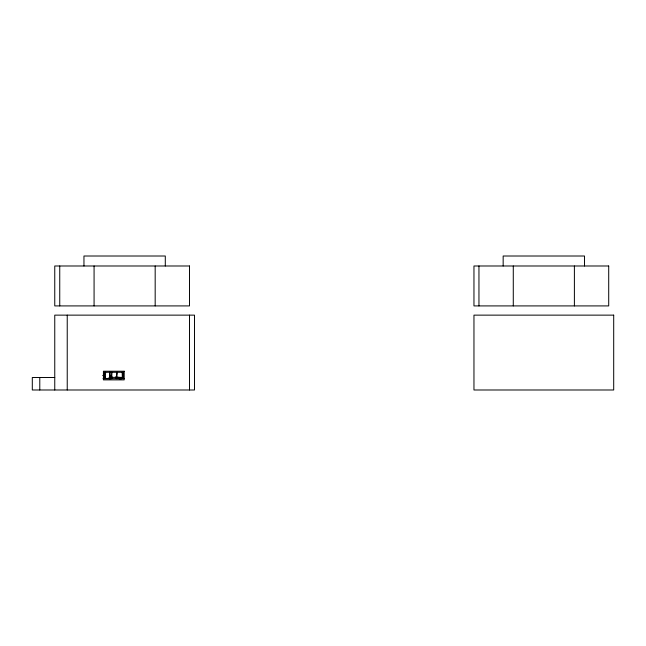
<?xml version="1.0" encoding="UTF-8"?>
<svg xmlns="http://www.w3.org/2000/svg" width="646" height="646" viewBox="0 0 646 646"><rect width="100%" height="100%" fill="white"/><g stroke="black" fill="none" stroke-linecap="round" stroke-linejoin="round"><path stroke-width="0.97" d="M105.564 377.377L104.377 377.377L104.41 372.29L123.394 372.29L123.362 377.377L116.781 377.377L117.055 372.29L116.183 378.629L116.11 376.82M104.507 377.377L104.507 372.29M117.943 377.377L109.537 377.369L109.683 378.306L109.594 377.199L112.283 377.151L109.4 377.45M109.683 378.306L109.659 377.498L111.475 377.216L109.562 377.353L109.44 378.653M105.427 376.82L105.25 378.629L111.249 378.629M111.968 372.29L111.685 378.629L111.403 377.377M109.537 378.411L109.481 377.627L110.28 377.627L109.473 378.491L110.886 378.354L109.432 378.257M105.25 378.629L105.629 372.29M109.739 376.82L109.844 378.629L109.99 377.183M120.842 379.283L121.02 377.377M109.659 376.909L109.723 378.653L109.473 372.29L109.747 378.629L108.253 377.999M122.708 377.377L122.425 378.629L122.142 372.29M110.111 378.233L110.28 377.627M104.571 378.637L104.087 378.653L103.667 375.415M116.441 377.127L115.917 377.127L116.603 377.377M110.862 377.224L111.435 377.07M104.022 378.645L104.03 375.528L102.714 375.415M119.316 377.377L117.435 377.377M109.473 375.681L110.03 377.377L110.894 377.296L110.353 377.159M109.562 377.353L111.152 377.539M54.757 377.514L32.3 377.514L32.3 389.99L194.494 389.99L194.494 315.135L54.757 315.135L54.757 389.99M109.44 377.627L111.766 377.627M116.49 377.377L115.917 377.127L116.821 378.532L119.817 378.653M103.021 378.661L124.072 378.661M109.497 378.588L111.314 378.588L110.862 377.627M110.377 376.933L111.072 376.949M118.323 377.361L116.328 377.409M104.571 378.217L104.087 378.193L104.442 378.653M103.449 375.415L104.103 375.851M110.668 376.973L111.613 377.038M117.055 377.377L117.847 377.539M109.473 374.833L110.595 377.377M110.256 376.909L110.547 378.249M119.421 377.377L119.599 379.283M104.071 375.447L104.103 376.061M123.265 372.29L123.362 377.377L123.378 372.29M584.509 265.99L584.509 256.01L503.161 256.01L503.161 265.99M574.391 265.99L574.391 305.913M513.279 265.99L513.279 305.913M478.952 265.99L478.952 305.913M189.504 315.135L189.504 389.99M165.295 265.99L165.295 256.01L83.956 256.01L83.956 265.99M155.177 265.99L155.177 305.913M110.846 372.29L110.846 377.377M105.613 377.749L105.613 378.217M94.074 265.99L94.074 305.913M67.232 315.135L67.232 389.99M59.747 265.99L59.747 305.913M39.786 377.514L39.786 389.99M104.797 377.385L104.717 378.217L104.797 377.385M116.369 377.377L116.232 378.629L116.369 377.377M189.504 265.99L54.757 265.99L54.757 305.913L189.504 305.913L189.504 265.99M608.71 265.99L473.962 265.99L473.962 305.913L608.71 305.913L608.71 265.99M613.7 315.135L473.962 315.135L473.962 389.99L613.7 389.99L613.7 315.135M124.194 371.232L103.425 371.232L103.425 379.88L124.194 379.88L124.194 371.232"/></g></svg>
